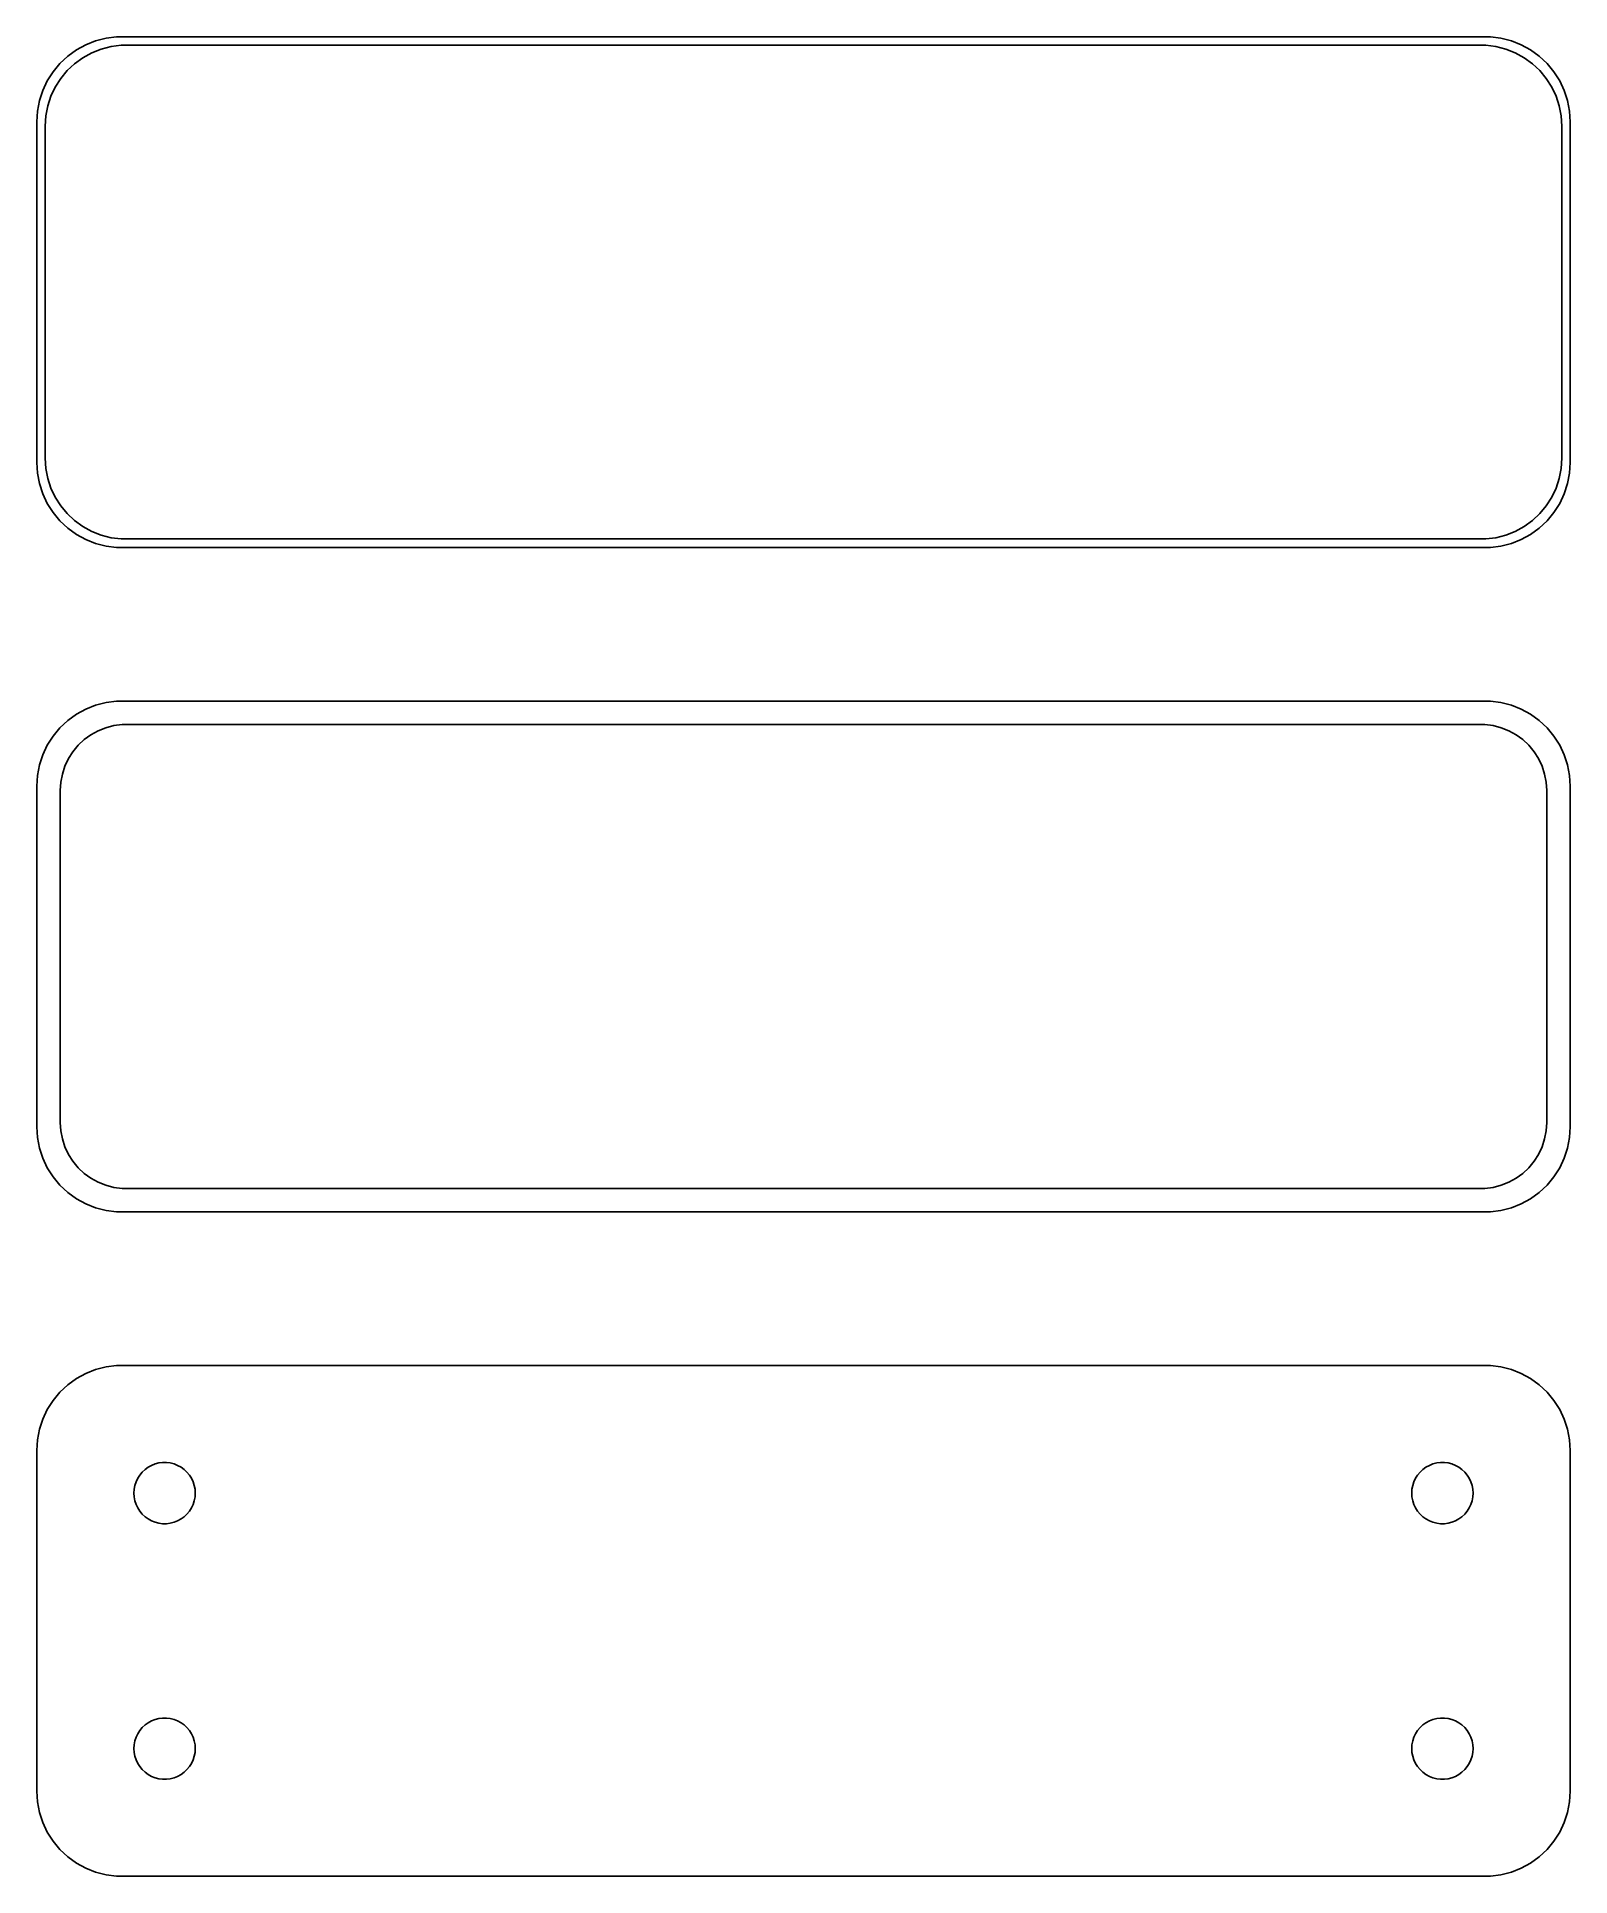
# Model space of a CAD drawing. Header units: metres. Extents: x -45 to 45, y 63 to 171.
import ezdxf

# ---------------------------------------------------------------- set-up
doc = ezdxf.new("R2010")
doc.units = ezdxf.units.M

msp = doc.modelspace()

# ---------------------------------------------------------------- linework, layer by layer
for p, q in [((-41.5451, 170.755), (-42.1289, 170.524)), ((-40.9369, 170.911), (-41.5451, 170.755)), ((-40.3139, 170.99), (-40.9369, 170.911)), ((40.3139, 170.99), (-40.3139, 170.99)), ((40.9369, 170.911), (40.3139, 170.99)), ((41.5451, 170.755), (40.9369, 170.911)), ((42.1289, 170.524), (41.5451, 170.755)), ((-43.1871, 169.853), (-43.6448, 169.423)), ((-42.6791, 170.222), (-43.1871, 169.853)), ((-42.7778, 169.41), (-42.2952, 169.761)), ((-42.1289, 170.524), (-42.6791, 170.222)), ((-42.2952, 169.761), (-41.7724, 170.048)), ((-41.7724, 170.048), (-41.2178, 170.268)), ((-41.2178, 170.268), (-40.6401, 170.416)), ((-40.6401, 170.416), (-40.0482, 170.491)), ((-40.0482, 170.491), (40.0482, 170.491)), ((40.0482, 170.491), (40.6401, 170.416)), ((40.6401, 170.416), (41.2178, 170.268)), ((41.2178, 170.268), (41.7724, 170.048)), ((41.7724, 170.048), (42.2952, 169.761)), ((42.6791, 170.222), (42.1289, 170.524)), ((42.2952, 169.761), (42.7778, 169.41)), ((43.1871, 169.853), (42.6791, 170.222)), ((43.6448, 169.423), (43.1871, 169.853)), ((-44.0451, 168.939), (-44.3815, 168.409)), ((-43.6448, 169.423), (-44.0451, 168.939)), ((-43.9124, 168.038), (-43.5928, 168.542)), ((-43.5928, 168.542), (-43.2126, 169.002)), ((-43.2126, 169.002), (-42.7778, 169.41)), ((42.7778, 169.41), (43.2126, 169.002)), ((43.2126, 169.002), (43.5928, 168.542)), ((43.5928, 168.542), (43.9124, 168.038)), ((44.0451, 168.939), (43.6448, 169.423)), ((44.3815, 168.409), (44.0451, 168.939)), ((-44.6489, 167.841), (-44.8429, 167.243)), ((-44.3815, 168.409), (-44.6489, 167.841)), ((-44.3508, 166.931), (-44.1664, 167.499)), ((-44.1664, 167.499), (-43.9124, 168.038)), ((43.9124, 168.038), (44.1664, 167.499)), ((44.1664, 167.499), (44.3508, 166.931)), ((44.6489, 167.841), (44.3815, 168.409)), ((44.8429, 167.243), (44.6489, 167.841)), ((-44.9606, 166.627), (-45, 166)), ((-44.8429, 167.243), (-44.9606, 166.627)), ((-44.5, 165.75), (-44.4625, 166.345)), ((-44.4625, 166.345), (-44.3508, 166.931)), ((44.3508, 166.931), (44.4625, 166.345)), ((44.4625, 166.345), (44.5, 165.75)), ((44.9606, 166.627), (44.8429, 167.243)), ((45, 166), (44.9606, 166.627)), ((-45, 166), (-45, 146)), ((-44.5, 146.25), (-44.5, 165.75)), ((44.5, 165.75), (44.5, 146.25)), ((45, 146), (45, 166)), ((-45, 146), (-44.9606, 145.373)), ((-44.4625, 145.655), (-44.5, 146.25)), ((44.5, 146.25), (44.4625, 145.655)), ((44.9606, 145.373), (45, 146)), ((-44.9606, 145.373), (-44.8429, 144.757)), ((-44.8429, 144.757), (-44.6489, 144.159)), ((-44.3508, 145.069), (-44.4625, 145.655)), ((-44.1664, 144.501), (-44.3508, 145.069)), ((44.3508, 145.069), (44.1664, 144.501)), ((44.4625, 145.655), (44.3508, 145.069)), ((44.6489, 144.159), (44.8429, 144.757)), ((44.8429, 144.757), (44.9606, 145.373)), ((-44.6489, 144.159), (-44.3815, 143.591)), ((-43.9124, 143.962), (-44.1664, 144.501)), ((-43.5928, 143.458), (-43.9124, 143.962)), ((43.9124, 143.962), (43.5928, 143.458)), ((44.1664, 144.501), (43.9124, 143.962)), ((44.3815, 143.591), (44.6489, 144.159)), ((-44.3815, 143.591), (-44.0451, 143.061)), ((-44.0451, 143.061), (-43.6448, 142.577)), ((-43.6448, 142.577), (-43.1871, 142.147)), ((-43.2126, 142.998), (-43.5928, 143.458)), ((-42.7778, 142.59), (-43.2126, 142.998)), ((-42.2952, 142.239), (-42.7778, 142.59)), ((42.7778, 142.59), (42.2952, 142.239)), ((43.2126, 142.998), (42.7778, 142.59)), ((43.1871, 142.147), (43.6448, 142.577)), ((43.5928, 143.458), (43.2126, 142.998)), ((43.6448, 142.577), (44.0451, 143.061)), ((44.0451, 143.061), (44.3815, 143.591)), ((-43.1871, 142.147), (-42.6791, 141.778)), ((-42.6791, 141.778), (-42.1289, 141.476)), ((-41.7724, 141.952), (-42.2952, 142.239)), ((-42.1289, 141.476), (-41.5451, 141.245)), ((-41.2178, 141.732), (-41.7724, 141.952)), ((-40.6401, 141.584), (-41.2178, 141.732)), ((-40.0482, 141.509), (-40.6401, 141.584)), ((40.0482, 141.509), (-40.0482, 141.509)), ((40.6401, 141.584), (40.0482, 141.509)), ((41.2178, 141.732), (40.6401, 141.584)), ((41.7724, 141.952), (41.2178, 141.732)), ((41.5451, 141.245), (42.1289, 141.476)), ((42.2952, 142.239), (41.7724, 141.952)), ((42.1289, 141.476), (42.6791, 141.778)), ((42.6791, 141.778), (43.1871, 142.147)), ((-41.5451, 141.245), (-40.9369, 141.089)), ((-40.9369, 141.089), (-40.3139, 141.01)), ((-40.3139, 141.01), (40.3139, 141.01)), ((40.3139, 141.01), (40.9369, 141.089)), ((40.9369, 141.089), (41.5451, 141.245)), ((-41.5451, 131.755), (-42.1289, 131.524)), ((-40.9369, 131.911), (-41.5451, 131.755)), ((-40.3139, 131.99), (-40.9369, 131.911)), ((40.3139, 131.99), (-40.3139, 131.99)), ((40.9369, 131.911), (40.3139, 131.99)), ((41.5451, 131.755), (40.9369, 131.911)), ((42.1289, 131.524), (41.5451, 131.755)), ((-43.1871, 130.853), (-43.6448, 130.423)), ((-42.6791, 131.222), (-43.1871, 130.853)), ((-42.1289, 131.524), (-42.6791, 131.222)), ((42.6791, 131.222), (42.1289, 131.524)), ((43.1871, 130.853), (42.6791, 131.222)), ((43.6448, 130.423), (43.1871, 130.853)), ((-44.0451, 129.939), (-44.3815, 129.409)), ((-43.6448, 130.423), (-44.0451, 129.939)), ((-42.5707, 129.399), (-42.2165, 129.731)), ((-42.2165, 129.731), (-41.8234, 130.017)), ((-41.8234, 130.017), (-41.3975, 130.251)), ((-41.3975, 130.251), (-40.9457, 130.43)), ((-40.9457, 130.43), (-40.4751, 130.551)), ((-40.4751, 130.551), (-39.993, 130.612)), ((-39.993, 130.612), (39.993, 130.612)), ((39.993, 130.612), (40.4751, 130.551)), ((40.4751, 130.551), (40.9457, 130.43)), ((40.9457, 130.43), (41.3975, 130.251)), ((41.3975, 130.251), (41.8234, 130.017)), ((41.8234, 130.017), (42.2165, 129.731)), ((42.2165, 129.731), (42.5707, 129.399)), ((44.0451, 129.939), (43.6448, 130.423)), ((44.3815, 129.409), (44.0451, 129.939)), ((-44.6489, 128.841), (-44.8429, 128.243)), ((-44.3815, 129.409), (-44.6489, 128.841)), ((-43.3477, 128.174), (-43.1408, 128.614)), ((-43.1408, 128.614), (-42.8805, 129.024)), ((-42.8805, 129.024), (-42.5707, 129.399)), ((42.5707, 129.399), (42.8805, 129.024)), ((42.8805, 129.024), (43.1408, 128.614)), ((43.1408, 128.614), (43.3477, 128.174)), ((44.6489, 128.841), (44.3815, 129.409)), ((44.8429, 128.243), (44.6489, 128.841)), ((-44.9606, 127.627), (-45, 127)), ((-44.8429, 128.243), (-44.9606, 127.627)), ((-43.589, 127.235), (-43.4979, 127.712)), ((-43.4979, 127.712), (-43.3477, 128.174)), ((43.3477, 128.174), (43.4979, 127.712)), ((43.4979, 127.712), (43.589, 127.235)), ((44.9606, 127.627), (44.8429, 128.243)), ((45, 127), (44.9606, 127.627)), ((-45, 127), (-45, 107)), ((-43.6195, 126.75), (-43.589, 127.235)), ((-43.6195, 107.25), (-43.6195, 126.75)), ((43.589, 127.235), (43.6195, 126.75)), ((43.6195, 126.75), (43.6195, 107.25)), ((45, 107), (45, 127)), ((-45, 107), (-44.9606, 106.373)), ((-43.589, 106.765), (-43.6195, 107.25)), ((43.6195, 107.25), (43.589, 106.765)), ((44.9606, 106.373), (45, 107)), ((-44.9606, 106.373), (-44.8429, 105.757)), ((-43.4979, 106.288), (-43.589, 106.765)), ((-43.3477, 105.826), (-43.4979, 106.288)), ((-43.1408, 105.386), (-43.3477, 105.826)), ((43.3477, 105.826), (43.1408, 105.386)), ((43.4979, 106.288), (43.3477, 105.826)), ((43.589, 106.765), (43.4979, 106.288)), ((44.8429, 105.757), (44.9606, 106.373)), ((-44.8429, 105.757), (-44.6489, 105.159)), ((-44.6489, 105.159), (-44.3815, 104.591)), ((-42.8805, 104.976), (-43.1408, 105.386)), ((-42.5707, 104.601), (-42.8805, 104.976)), ((42.8805, 104.976), (42.5707, 104.601)), ((43.1408, 105.386), (42.8805, 104.976)), ((44.3815, 104.591), (44.6489, 105.159)), ((44.6489, 105.159), (44.8429, 105.757)), ((-44.3815, 104.591), (-44.0451, 104.061)), ((-44.0451, 104.061), (-43.6448, 103.577)), ((-42.2165, 104.269), (-42.5707, 104.601)), ((-41.8234, 103.983), (-42.2165, 104.269)), ((-41.3975, 103.749), (-41.8234, 103.983)), ((-40.9457, 103.57), (-41.3975, 103.749)), ((41.3975, 103.749), (40.9457, 103.57)), ((41.8234, 103.983), (41.3975, 103.749)), ((42.2165, 104.269), (41.8234, 103.983)), ((42.5707, 104.601), (42.2165, 104.269)), ((43.6448, 103.577), (44.0451, 104.061)), ((44.0451, 104.061), (44.3815, 104.591)), ((-43.6448, 103.577), (-43.1871, 103.147)), ((-43.1871, 103.147), (-42.6791, 102.778)), ((-42.6791, 102.778), (-42.1289, 102.476)), ((-40.4751, 103.449), (-40.9457, 103.57)), ((-39.993, 103.388), (-40.4751, 103.449)), ((39.993, 103.388), (-39.993, 103.388)), ((40.4751, 103.449), (39.993, 103.388)), ((40.9457, 103.57), (40.4751, 103.449)), ((42.1289, 102.476), (42.6791, 102.778)), ((42.6791, 102.778), (43.1871, 103.147)), ((43.1871, 103.147), (43.6448, 103.577)), ((-42.1289, 102.476), (-41.5451, 102.245)), ((-41.5451, 102.245), (-40.9369, 102.089)), ((-40.9369, 102.089), (-40.3139, 102.01)), ((-40.3139, 102.01), (40.3139, 102.01)), ((40.3139, 102.01), (40.9369, 102.089)), ((40.9369, 102.089), (41.5451, 102.245)), ((41.5451, 102.245), (42.1289, 102.476)), ((-40.9369, 92.9114), (-41.5451, 92.7553)), ((-40.3139, 92.9901), (-40.9369, 92.9114)), ((40.3139, 92.9901), (-40.3139, 92.9901)), ((40.9369, 92.9114), (40.3139, 92.9901)), ((41.5451, 92.7553), (40.9369, 92.9114)), ((-43.1871, 91.8526), (-43.6448, 91.4227)), ((-42.6791, 92.2216), (-43.1871, 91.8526)), ((-42.1289, 92.5241), (-42.6791, 92.2216)), ((-41.5451, 92.7553), (-42.1289, 92.5241)), ((42.1289, 92.5241), (41.5451, 92.7553)), ((42.6791, 92.2216), (42.1289, 92.5241)), ((43.1871, 91.8526), (42.6791, 92.2216)), ((43.6448, 91.4227), (43.1871, 91.8526)), ((-44.0451, 90.9389), (-44.3815, 90.4088)), ((-43.6448, 91.4227), (-44.0451, 90.9389)), ((44.0451, 90.9389), (43.6448, 91.4227)), ((44.3815, 90.4088), (44.0451, 90.9389)), ((-44.6489, 89.8406), (-44.8429, 89.2434)), ((-44.3815, 90.4088), (-44.6489, 89.8406)), ((44.6489, 89.8406), (44.3815, 90.4088)), ((44.8429, 89.2434), (44.6489, 89.8406)), ((-44.9606, 88.6267), (-45, 88)), ((-44.8429, 89.2434), (-44.9606, 88.6267)), ((44.9606, 88.6267), (44.8429, 89.2434)), ((45, 88), (44.9606, 88.6267)), ((-45, 88), (-45, 68)), ((45, 68), (45, 88)), ((-39.0773, 86.3671), (-38.9562, 86.558)), ((-38.9562, 86.558), (-38.8121, 86.7322)), ((-38.8121, 86.7322), (-38.6474, 86.8869)), ((-38.6474, 86.8869), (-38.4645, 87.0198)), ((-38.4645, 87.0198), (-38.2664, 87.1287)), ((-38.2664, 87.1287), (-38.0562, 87.2119)), ((-38.0562, 87.2119), (-37.8373, 87.2681)), ((-37.8373, 87.2681), (-37.613, 87.2964)), ((-37.613, 87.2964), (-37.387, 87.2964)), ((-37.387, 87.2964), (-37.1627, 87.2681)), ((-37.1627, 87.2681), (-36.9438, 87.2119)), ((-36.9438, 87.2119), (-36.7336, 87.1287)), ((-36.7336, 87.1287), (-36.5355, 87.0198)), ((-36.5355, 87.0198), (-36.3526, 86.8869)), ((-36.3526, 86.8869), (-36.1879, 86.7322)), ((-36.1879, 86.7322), (-36.0438, 86.558)), ((-36.0438, 86.558), (-35.9226, 86.3671)), ((35.9226, 86.3671), (36.0438, 86.558)), ((36.0438, 86.558), (36.1879, 86.7322)), ((36.1879, 86.7322), (36.3526, 86.8869)), ((36.3526, 86.8869), (36.5355, 87.0198)), ((36.5355, 87.0198), (36.7336, 87.1287)), ((36.7336, 87.1287), (36.9438, 87.2119)), ((36.9438, 87.2119), (37.1627, 87.2681)), ((37.1627, 87.2681), (37.387, 87.2964)), ((37.387, 87.2964), (37.613, 87.2964)), ((37.613, 87.2964), (37.8373, 87.2681)), ((37.8373, 87.2681), (38.0562, 87.2119)), ((38.0562, 87.2119), (38.2664, 87.1287)), ((38.2664, 87.1287), (38.4645, 87.0198)), ((38.4645, 87.0198), (38.6474, 86.8869)), ((38.6474, 86.8869), (38.8121, 86.7322)), ((38.8121, 86.7322), (38.9562, 86.558)), ((38.9562, 86.558), (39.0773, 86.3671)), ((-39.3, 85.5), (-39.2858, 85.7256)), ((-39.2858, 85.2744), (-39.3, 85.5)), ((-39.2858, 85.7256), (-39.2434, 85.9476)), ((-39.2434, 85.9476), (-39.1736, 86.1626)), ((-39.1736, 86.1626), (-39.0773, 86.3671)), ((-35.9226, 86.3671), (-35.8264, 86.1626)), ((-35.8264, 86.1626), (-35.7565, 85.9476)), ((-35.7565, 85.9476), (-35.7142, 85.7256)), ((-35.7142, 85.7256), (-35.7, 85.5)), ((-35.7, 85.5), (-35.7142, 85.2744)), ((35.7, 85.5), (35.7142, 85.7256)), ((35.7142, 85.2744), (35.7, 85.5)), ((35.7142, 85.7256), (35.7565, 85.9476)), ((35.7565, 85.9476), (35.8264, 86.1626)), ((35.8264, 86.1626), (35.9226, 86.3671)), ((39.0773, 86.3671), (39.1736, 86.1626)), ((39.1736, 86.1626), (39.2434, 85.9476)), ((39.2434, 85.9476), (39.2858, 85.7256)), ((39.2858, 85.7256), (39.3, 85.5)), ((39.3, 85.5), (39.2858, 85.2744)), ((-39.2434, 85.0524), (-39.2858, 85.2744)), ((-39.1736, 84.8374), (-39.2434, 85.0524)), ((-39.0773, 84.6328), (-39.1736, 84.8374)), ((-38.9562, 84.442), (-39.0773, 84.6328)), ((-38.8121, 84.2678), (-38.9562, 84.442)), ((-38.6474, 84.1131), (-38.8121, 84.2678)), ((-36.1879, 84.2678), (-36.3526, 84.1131)), ((-36.0438, 84.442), (-36.1879, 84.2678)), ((-35.9226, 84.6328), (-36.0438, 84.442)), ((-35.8264, 84.8374), (-35.9226, 84.6328)), ((-35.7565, 85.0524), (-35.8264, 84.8374)), ((-35.7142, 85.2744), (-35.7565, 85.0524)), ((35.7565, 85.0524), (35.7142, 85.2744)), ((35.8264, 84.8374), (35.7565, 85.0524)), ((35.9226, 84.6328), (35.8264, 84.8374)), ((36.0438, 84.442), (35.9226, 84.6328)), ((36.1879, 84.2678), (36.0438, 84.442)), ((36.3526, 84.1131), (36.1879, 84.2678)), ((38.8121, 84.2678), (38.6474, 84.1131)), ((38.9562, 84.442), (38.8121, 84.2678)), ((39.0773, 84.6328), (38.9562, 84.442)), ((39.1736, 84.8374), (39.0773, 84.6328)), ((39.2434, 85.0524), (39.1736, 84.8374)), ((39.2858, 85.2744), (39.2434, 85.0524)), ((-38.4645, 83.9802), (-38.6474, 84.1131)), ((-38.2664, 83.8713), (-38.4645, 83.9802)), ((-38.0562, 83.7881), (-38.2664, 83.8713)), ((-37.8373, 83.7319), (-38.0562, 83.7881)), ((-37.613, 83.7036), (-37.8373, 83.7319)), ((-37.387, 83.7036), (-37.613, 83.7036)), ((-37.1627, 83.7319), (-37.387, 83.7036)), ((-36.9438, 83.7881), (-37.1627, 83.7319)), ((-36.7336, 83.8713), (-36.9438, 83.7881)), ((-36.5355, 83.9802), (-36.7336, 83.8713)), ((-36.3526, 84.1131), (-36.5355, 83.9802)), ((36.5355, 83.9802), (36.3526, 84.1131)), ((36.7336, 83.8713), (36.5355, 83.9802)), ((36.9438, 83.7881), (36.7336, 83.8713)), ((37.1627, 83.7319), (36.9438, 83.7881)), ((37.387, 83.7036), (37.1627, 83.7319)), ((37.613, 83.7036), (37.387, 83.7036)), ((37.8373, 83.7319), (37.613, 83.7036)), ((38.0562, 83.7881), (37.8373, 83.7319)), ((38.2664, 83.8713), (38.0562, 83.7881)), ((38.4645, 83.9802), (38.2664, 83.8713)), ((38.6474, 84.1131), (38.4645, 83.9802)), ((-39.1736, 71.1626), (-39.0773, 71.3672)), ((-39.0773, 71.3672), (-38.9562, 71.558)), ((-38.9562, 71.558), (-38.8121, 71.7322)), ((-38.8121, 71.7322), (-38.6474, 71.8869)), ((-38.6474, 71.8869), (-38.4645, 72.0198)), ((-38.4645, 72.0198), (-38.2664, 72.1287)), ((-38.2664, 72.1287), (-38.0562, 72.2119)), ((-38.0562, 72.2119), (-37.8373, 72.2681)), ((-37.8373, 72.2681), (-37.613, 72.2964)), ((-37.613, 72.2964), (-37.387, 72.2964)), ((-37.387, 72.2964), (-37.1627, 72.2681)), ((-37.1627, 72.2681), (-36.9438, 72.2119)), ((-36.9438, 72.2119), (-36.7336, 72.1287)), ((-36.7336, 72.1287), (-36.5355, 72.0198)), ((-36.5355, 72.0198), (-36.3526, 71.8869)), ((-36.3526, 71.8869), (-36.1879, 71.7322)), ((-36.1879, 71.7322), (-36.0438, 71.558)), ((-36.0438, 71.558), (-35.9226, 71.3672)), ((-35.9226, 71.3672), (-35.8264, 71.1626)), ((35.8264, 71.1626), (35.9226, 71.3672)), ((35.9226, 71.3672), (36.0438, 71.558)), ((36.0438, 71.558), (36.1879, 71.7322)), ((36.1879, 71.7322), (36.3526, 71.8869)), ((36.3526, 71.8869), (36.5355, 72.0198)), ((36.5355, 72.0198), (36.7336, 72.1287)), ((36.7336, 72.1287), (36.9438, 72.2119)), ((36.9438, 72.2119), (37.1627, 72.2681)), ((37.1627, 72.2681), (37.387, 72.2964)), ((37.387, 72.2964), (37.613, 72.2964)), ((37.613, 72.2964), (37.8373, 72.2681)), ((37.8373, 72.2681), (38.0562, 72.2119)), ((38.0562, 72.2119), (38.2664, 72.1287)), ((38.2664, 72.1287), (38.4645, 72.0198)), ((38.4645, 72.0198), (38.6474, 71.8869)), ((38.6474, 71.8869), (38.8121, 71.7322)), ((38.8121, 71.7322), (38.9562, 71.558)), ((38.9562, 71.558), (39.0773, 71.3672)), ((39.0773, 71.3672), (39.1736, 71.1626)), ((-39.3, 70.5), (-39.2858, 70.7256)), ((-39.2858, 70.2744), (-39.3, 70.5)), ((-39.2858, 70.7256), (-39.2434, 70.9476)), ((-39.2434, 70.0524), (-39.2858, 70.2744)), ((-39.2434, 70.9476), (-39.1736, 71.1626)), ((-35.8264, 71.1626), (-35.7565, 70.9476)), ((-35.7565, 70.9476), (-35.7142, 70.7256)), ((-35.7142, 70.2744), (-35.7565, 70.0524)), ((-35.7142, 70.7256), (-35.7, 70.5)), ((-35.7, 70.5), (-35.7142, 70.2744)), ((35.7, 70.5), (35.7142, 70.7256)), ((35.7142, 70.2744), (35.7, 70.5)), ((35.7142, 70.7256), (35.7565, 70.9476)), ((35.7565, 70.0524), (35.7142, 70.2744)), ((35.7565, 70.9476), (35.8264, 71.1626)), ((39.1736, 71.1626), (39.2434, 70.9476)), ((39.2434, 70.9476), (39.2858, 70.7256)), ((39.2858, 70.2744), (39.2434, 70.0524)), ((39.2858, 70.7256), (39.3, 70.5)), ((39.3, 70.5), (39.2858, 70.2744)), ((-39.1736, 69.8374), (-39.2434, 70.0524)), ((-39.0773, 69.6329), (-39.1736, 69.8374)), ((-38.9562, 69.442), (-39.0773, 69.6329)), ((-38.8121, 69.2678), (-38.9562, 69.442)), ((-38.6474, 69.1131), (-38.8121, 69.2678)), ((-38.4645, 68.9802), (-38.6474, 69.1131)), ((-36.3526, 69.1131), (-36.5355, 68.9802)), ((-36.1879, 69.2678), (-36.3526, 69.1131)), ((-36.0438, 69.442), (-36.1879, 69.2678)), ((-35.9226, 69.6329), (-36.0438, 69.442)), ((-35.8264, 69.8374), (-35.9226, 69.6329)), ((-35.7565, 70.0524), (-35.8264, 69.8374)), ((35.8264, 69.8374), (35.7565, 70.0524)), ((35.9226, 69.6329), (35.8264, 69.8374)), ((36.0438, 69.442), (35.9226, 69.6329)), ((36.1879, 69.2678), (36.0438, 69.442)), ((36.3526, 69.1131), (36.1879, 69.2678)), ((36.5355, 68.9802), (36.3526, 69.1131)), ((38.6474, 69.1131), (38.4645, 68.9802)), ((38.8121, 69.2678), (38.6474, 69.1131)), ((38.9562, 69.442), (38.8121, 69.2678)), ((39.0773, 69.6329), (38.9562, 69.442)), ((39.1736, 69.8374), (39.0773, 69.6329)), ((39.2434, 70.0524), (39.1736, 69.8374)), ((-38.2664, 68.8713), (-38.4645, 68.9802)), ((-38.0562, 68.7881), (-38.2664, 68.8713)), ((-37.8373, 68.7319), (-38.0562, 68.7881)), ((-37.613, 68.7036), (-37.8373, 68.7319)), ((-37.387, 68.7036), (-37.613, 68.7036)), ((-37.1627, 68.7319), (-37.387, 68.7036)), ((-36.9438, 68.7881), (-37.1627, 68.7319)), ((-36.7336, 68.8713), (-36.9438, 68.7881)), ((-36.5355, 68.9802), (-36.7336, 68.8713)), ((36.7336, 68.8713), (36.5355, 68.9802)), ((36.9438, 68.7881), (36.7336, 68.8713)), ((37.1627, 68.7319), (36.9438, 68.7881)), ((37.387, 68.7036), (37.1627, 68.7319)), ((37.613, 68.7036), (37.387, 68.7036)), ((37.8373, 68.7319), (37.613, 68.7036)), ((38.0562, 68.7881), (37.8373, 68.7319)), ((38.2664, 68.8713), (38.0562, 68.7881)), ((38.4645, 68.9802), (38.2664, 68.8713)), ((-45, 68), (-44.9606, 67.3733)), ((-44.9606, 67.3733), (-44.8429, 66.7566)), ((44.8429, 66.7566), (44.9606, 67.3733)), ((44.9606, 67.3733), (45, 68)), ((-44.8429, 66.7566), (-44.6489, 66.1594)), ((-44.6489, 66.1594), (-44.3815, 65.5912)), ((44.3815, 65.5912), (44.6489, 66.1594)), ((44.6489, 66.1594), (44.8429, 66.7566)), ((-44.3815, 65.5912), (-44.0451, 65.0611)), ((-44.0451, 65.0611), (-43.6448, 64.5773)), ((43.6448, 64.5773), (44.0451, 65.0611)), ((44.0451, 65.0611), (44.3815, 65.5912)), ((-43.6448, 64.5773), (-43.1871, 64.1474)), ((-43.1871, 64.1474), (-42.6791, 63.7784)), ((-42.6791, 63.7784), (-42.1289, 63.4759)), ((42.1289, 63.4759), (42.6791, 63.7784)), ((42.6791, 63.7784), (43.1871, 64.1474)), ((43.1871, 64.1474), (43.6448, 64.5773)), ((-42.1289, 63.4759), (-41.5451, 63.2447)), ((-41.5451, 63.2447), (-40.9369, 63.0886)), ((-40.9369, 63.0886), (-40.3139, 63.0099)), ((-40.3139, 63.0099), (40.3139, 63.0099)), ((40.3139, 63.0099), (40.9369, 63.0886)), ((40.9369, 63.0886), (41.5451, 63.2447)), ((41.5451, 63.2447), (42.1289, 63.4759))]:
    msp.add_line(p, q)

doc.saveas('drawing.dxf')
